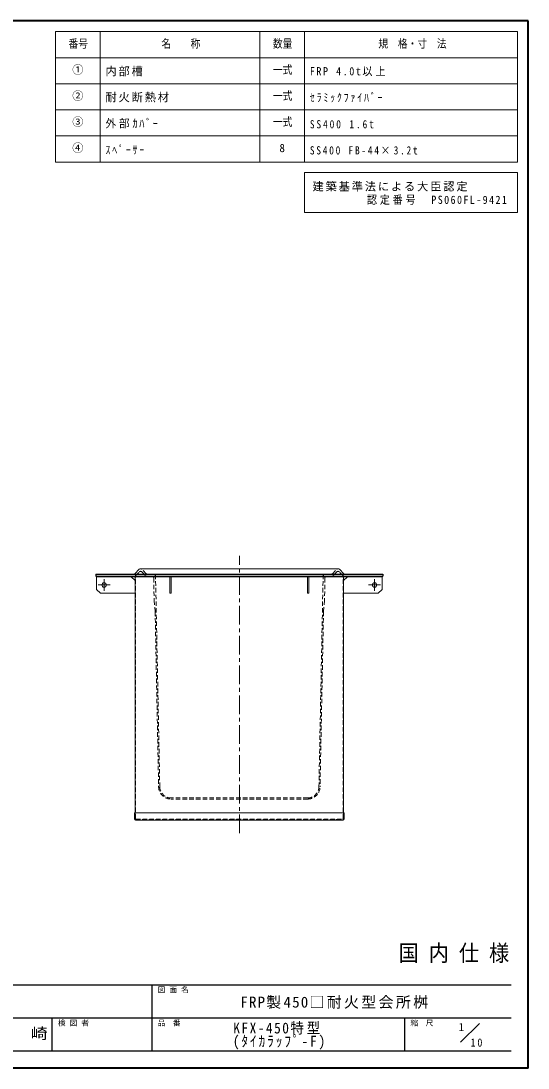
# Model space of a CAD drawing. Units: millimetres at full size, sheet at 1:10; details may follow other scales. Extents: x -2106 to 1944, y -1394 to 1416.
# Drawn here: x 583 to 1944, y -1394 to 1416 of the extents above; entities that cross this region are included whole.
import ezdxf
from ezdxf.enums import TextEntityAlignment as Align

# ---------------------------------------------------------------- set-up
doc = ezdxf.new("R2010")
doc.units = ezdxf.units.MM
doc.header["$LTSCALE"] = 10
doc.linetypes.add('CHAIN1', pattern=[8, 5, -1, 1, -1])
doc.linetypes.add('DASHED1', pattern=[1.8, 1.2, -0.6])
doc.layers.add('0-0_ﾚｲﾔ1', color=4, linetype='Continuous', lineweight=9)
doc.styles.add('ＭＳ ゴシック', font='')
doc.styles.get('ＭＳ ゴシック').set_extended_font_data('MS Gothic')

msp = doc.modelspace()

# ---------------------------------------------------------------- linework, layer by layer
at = {"layer": '0-0_ﾚｲﾔ1', "color": 1, "lineweight": 40}
for p, q in [((1944.28, 1416.27), (-2105.72, 1416.27)), ((1944.28, -1393.73), (1944.28, 1416.27)), ((1944.28, -1393.73), (-2105.72, -1393.73))]:
    msp.add_line(p, q, dxfattribs=at)
at = {"layer": '0-0_ﾚｲﾔ1', "color": 3, "lineweight": 18}
for p, q in [((675.71, 1037.7), (675.71, 1387.7)), ((1915.71, 1387.7), (675.71, 1387.7)), ((795.71, 1037.7), (795.71, 1387.7)), ((1224.28, 1037.7), (1224.28, 1387.7)), ((1344.28, 1037.7), (1344.28, 1387.7)), ((1915.71, 1037.7), (1915.71, 1387.7)), ((1915.71, 1317.7), (675.71, 1317.7)), ((1915.71, 1247.7), (675.71, 1247.7)), ((1915.71, 1177.7), (675.71, 1177.7)), ((1915.71, 1107.7), (675.71, 1107.7)), ((1915.71, 1037.7), (675.71, 1037.7)), ((1344.28, 1009.13), (1344.28, 901.99)), ((1915.71, 1009.13), (1344.28, 1009.13)), ((1915.71, 1009.13), (1915.71, 901.99)), ((1915.71, 901.99), (1344.28, 901.99))]:
    msp.add_line(p, q, dxfattribs=at)
at = {"layer": '0-0_ﾚｲﾔ1', "linetype": 'CHAIN1'}
for p, q in [((1169.28, -763.73), (1169.28, -18.73)), ((806.28, -113.33), (806.28, -81.33)), ((1532.28, -113.33), (1532.28, -81.33)), ((822.28, -97.33), (790.28, -97.33)), ((1516.28, -97.33), (1548.28, -97.33))]:
    msp.add_line(p, q, dxfattribs=at)
at = {"layer": '0-0_ﾚｲﾔ1', "color": 7, "lineweight": 18}
for p, q in [((888.96, -67.23), (900.71, -55.23)), ((904.28, -53.73), (1434.28, -53.73)), ((1449.6, -67.23), (1437.85, -55.23)), ((786.28, -73.73), (786.28, -75.33)), ((786.28, -75.33), (1552.28, -75.33)), ((889.28, -76.93), (889.28, -708.73)), ((982.68, -75.33), (982.68, -119.33)), ((985.88, -75.33), (985.88, -119.33)), ((1352.68, -75.33), (1352.68, -119.33)), ((1355.88, -75.33), (1355.88, -119.33)), ((1449.28, -76.93), (1449.28, -708.73)), ((1552.28, -73.73), (1552.28, -75.33)), ((982.68, -119.33), (985.88, -119.33)), ((1355.88, -119.33), (1352.68, -119.33)), ((1450.88, -708.73), (887.68, -708.73)), ((887.68, -726.13), (887.68, -708.73)), ((890.28, -728.73), (1448.28, -728.73)), ((1450.88, -726.13), (1450.88, -708.73)), ((1763.06, -1324.23), (1813.57, -1273.73))]:
    msp.add_line(p, q, dxfattribs=at)
at = {"layer": '0-0_ﾚｲﾔ1', "linetype": 'DASHED1'}
for p, q in [((919.6, -67.23), (907.85, -55.23)), ((1418.96, -67.23), (1430.71, -55.23)), ((890.88, -724.53), (890.88, -76.93)), ((890.92, -72.23), (900.71, -62.23)), ((907.85, -62.23), (917.64, -72.23)), ((939.48, -78.63), (940.68, -138.73)), ((955.69, -639.33), (944.38, -73.63)), ((1382.87, -639.33), (1394.18, -73.63)), ((1399.08, -78.63), (1397.88, -138.73)), ((1430.71, -62.23), (1420.92, -72.23)), ((1447.64, -72.23), (1437.85, -62.23)), ((1447.68, -724.53), (1447.68, -76.93)), ((943.28, -168.73), (940.68, -138.73)), ((1395.28, -168.73), (1397.88, -138.73)), ((943.28, -168.73), (952.69, -639.39)), ((1395.28, -168.73), (1385.87, -639.39)), ((1352.87, -668.73), (985.69, -668.73)), ((1352.87, -671.73), (985.69, -671.73)), ((889.28, -708.73), (889.28, -726.13)), ((890.28, -727.13), (1448.28, -727.13)), ((891.88, -725.53), (1446.68, -725.53)), ((909.28, -725.53), (909.28, -727.13)), ((1429.28, -725.53), (1429.28, -727.13)), ((1449.28, -708.73), (1449.28, -726.13))]:
    msp.add_line(p, q, dxfattribs=at)
at = {"layer": '0-0_ﾚｲﾔ1', "color": 5, "lineweight": 25}
for p, q in [((784.28, -68.73), (1554.28, -68.73)), ((784.28, -68.73), (784.28, -73.73)), ((784.28, -73.73), (1554.28, -73.73)), ((1554.28, -68.73), (1554.28, -73.73))]:
    msp.add_line(p, q, dxfattribs=at)
at = {"layer": '0-0_ﾚｲﾔ1'}
for p, q in [((786.28, -75.33), (786.28, -109.33)), ((879.28, -75.33), (889.28, -85.33)), ((1459.28, -75.33), (1449.28, -85.33)), ((1552.28, -75.33), (1552.28, -109.33)), ((786.28, -109.33), (796.28, -119.33)), ((1552.28, -109.33), (1542.28, -119.33)), ((796.28, -119.33), (889.28, -119.33)), ((1542.28, -119.33), (1449.28, -119.33))]:
    msp.add_line(p, q, dxfattribs=at)
at = {"layer": '0-0_ﾚｲﾔ1', "color": 6, "lineweight": 25}
for p, q in [((-2060.72, -1170.16), (1899.28, -1170.16)), ((934.99, -1348.73), (934.99, -1170.16)), ((1899.28, -1259.44), (-136.43, -1259.44)), ((667.14, -1348.73), (667.14, -1259.44)), ((1613.57, -1348.73), (1613.57, -1259.44)), ((1899.28, -1348.73), (-2060.72, -1348.73))]:
    msp.add_line(p, q, dxfattribs=at)
at = {"layer": '0-0_ﾚｲﾔ1'}
for centre in [(806.28, -97.33), (1532.28, -97.33)]:
    msp.add_circle(centre, 6, dxfattribs=at)
at = {"layer": '0-0_ﾚｲﾔ1', "color": 7, "lineweight": 18}
for centre, radius, start, end in [((904.28, -58.73), 5, 90, 135.6053), ((1434.28, -58.73), 5, 44.3947, 90), ((885.39, -63.73), 5, 270, 315.6053), ((887.68, -76.93), 1.6, 0, 90), ((1450.88, -76.93), 1.6, 90, 180), ((1453.17, -63.73), 5, 224.3947, 270), ((890.28, -726.13), 2.6, 180, 270), ((1448.28, -726.13), 2.6, 270, 0)]:
    msp.add_arc(centre, radius, start, end, dxfattribs=at)
at = {"layer": '0-0_ﾚｲﾔ1', "linetype": 'DASHED1'}
for centre, radius, start, end in [((904.28, -58.73), 5, 44.3947, 90), ((1434.28, -58.73), 5, 90, 135.6053), ((887.35, -68.73), 5, 270, 315.6053), ((887.68, -76.93), 3.2, 0, 90), ((904.28, -65.73), 5, 44.3947, 135.6053), ((921.21, -68.73), 5, 224.3947, 270), ((923.17, -63.73), 5, 224.3947, 270), ((934.48, -78.73), 5, 1.14576, 90), ((939.38, -73.73), 5, 1.14576, 90), ((1399.18, -73.73), 5, 90, 178.85424), ((1404.08, -78.73), 5, 90, 178.85424), ((1415.39, -63.73), 5, 270, 315.6053), ((1417.35, -68.73), 5, 270, 315.6053), ((1434.28, -65.73), 5, 44.3947, 135.6053), ((1451.21, -68.73), 5, 224.3947, 270), ((1450.88, -76.93), 3.2, 90, 180), ((985.69, -638.73), 33, 181.14576, 270), ((985.69, -638.73), 30, 181.14576, 270), ((1352.87, -638.73), 30, 270, 358.85424), ((1352.87, -638.73), 33, 270, 358.85424), ((891.88, -724.53), 2.6, 180, 270), ((890.28, -726.13), 1, 180, 270), ((890.28, -726.13), 1, 180, 270), ((891.88, -724.53), 1, 180, 270), ((891.88, -724.53), 1, 180, 270), ((1446.68, -724.53), 1, 270, 0), ((1446.68, -724.53), 1, 270, 0), ((1446.68, -724.53), 2.6, 270, 0), ((1448.28, -726.13), 1, 270, 0), ((1448.28, -726.13), 1, 270, 0)]:
    msp.add_arc(centre, radius, start, end, dxfattribs=at)

# ---------------------------------------------------------------- texts
at = {"layer": '0-0_ﾚｲﾔ1', "color": 7, "style": 'ＭＳ ゴシック'}
for s, height, width, p in [('番号', 21.99, 0.85, (710.71, 1337.7)), ('名\u3000\u3000称', 21.99, 0.85, (959.99, 1337.7)), ('数量', 21.99, 0.85, (1259.28, 1337.7)), ('規\u3000格・寸\u3000法', 21.99, 0.85, (1542.49, 1337.7)), ('一式', 21.99, 0.85, (1259.28, 1267.7)), ('一式', 21.99, 0.85, (1259.28, 1197.7)), ('一式', 21.99, 0.85, (1259.28, 1127.7)), ('国 内 仕 様', 43.99, 0.9, (1596.78, -1120.16)), ('千\u3000崎', 29.33, 1.15, (517.14, -1324.08))]:
    msp.add_text(s, height=height, dxfattribs=dict(at, width=width)).set_placement(p, align=Align.BOTTOM_LEFT)
for s, height, p in [('①', 21.99, (720.71, 1267.7)), ('②', 21.99, (720.71, 1197.7)), ('③', 21.99, (720.71, 1127.7)), ('④', 21.99, (720.71, 1057.7)), ('8', 21.99, (1276.78, 1057.7)), ('図 面 名', 14.66, (949.99, -1195.16)), ('検 図 者', 14.66, (682.14, -1284.44)), ('品\u3000番', 14.66, (949.99, -1284.44)), ('縮\u3000尺', 14.66, (1628.57, -1284.44)), ('1', 21.99, (1757.98, -1301.25))]:
    msp.add_text(s, height=height, dxfattribs=at).set_placement(p, align=Align.BOTTOM_LEFT)
at = {"layer": '0-0_ﾚｲﾔ1', "color": 7, "attachment_point": 7, "style": 'ＭＳ ゴシック'}
for s, insert, char_height in [('\\T1.17;内部槽', (809.99, 1267.7), 21.99), ('\\T1.31;\\W0.9;FRP\\~4.0t以上', (1358.57, 1267.7), 21.99), ('\\T1.17;耐火断熱材', (809.99, 1197.7), 21.99), ('\\T1.39;\\W0.85;ｾﾗﾐｯｸﾌｧｲﾊﾞｰ', (1358.57, 1197.7), 21.99), ('\\T1.27;\\W0.95;外部ｶﾊﾞｰ', (809.99, 1127.7), 21.99), ('\\T1.39;\\W0.85;SS400\\~1.6t', (1358.57, 1127.7), 21.99), ('\\T1.39;\\W0.85;ｽﾍﾟｰｻｰ', (809.99, 1057.7), 21.99), ('\\T1.36;\\W0.85;SS400\\~FB-44×3.2t', (1358.57, 1057.7), 21.99), ('\\T1.17;建築基準法による大臣認定', (1365.71, 958.42), 21.99), ('\\T1.28;\\W0.9;認定番号\u3000PS060FL-9421', (1511.78, 922.7), 21.99), ('\\T1.16;FRP製450□耐火型会所桝', (1172.14, -1234.8), 29.33), ('\\T1.22;\\W0.9;KFX-450特型', (1153.03, -1304.08), 29.33), ('\\T1.28;\\W0.9;(ﾀｲｶﾗｯﾌﾟ-F)', (1151.78, -1344.08), 29.33), ('\\T1.36;\\W0.9;10', (1789.95, -1336.63), 21.99)]:
    msp.add_mtext(s, dxfattribs=dict(at, insert=insert, char_height=char_height))

doc.saveas('drawing.dxf')
